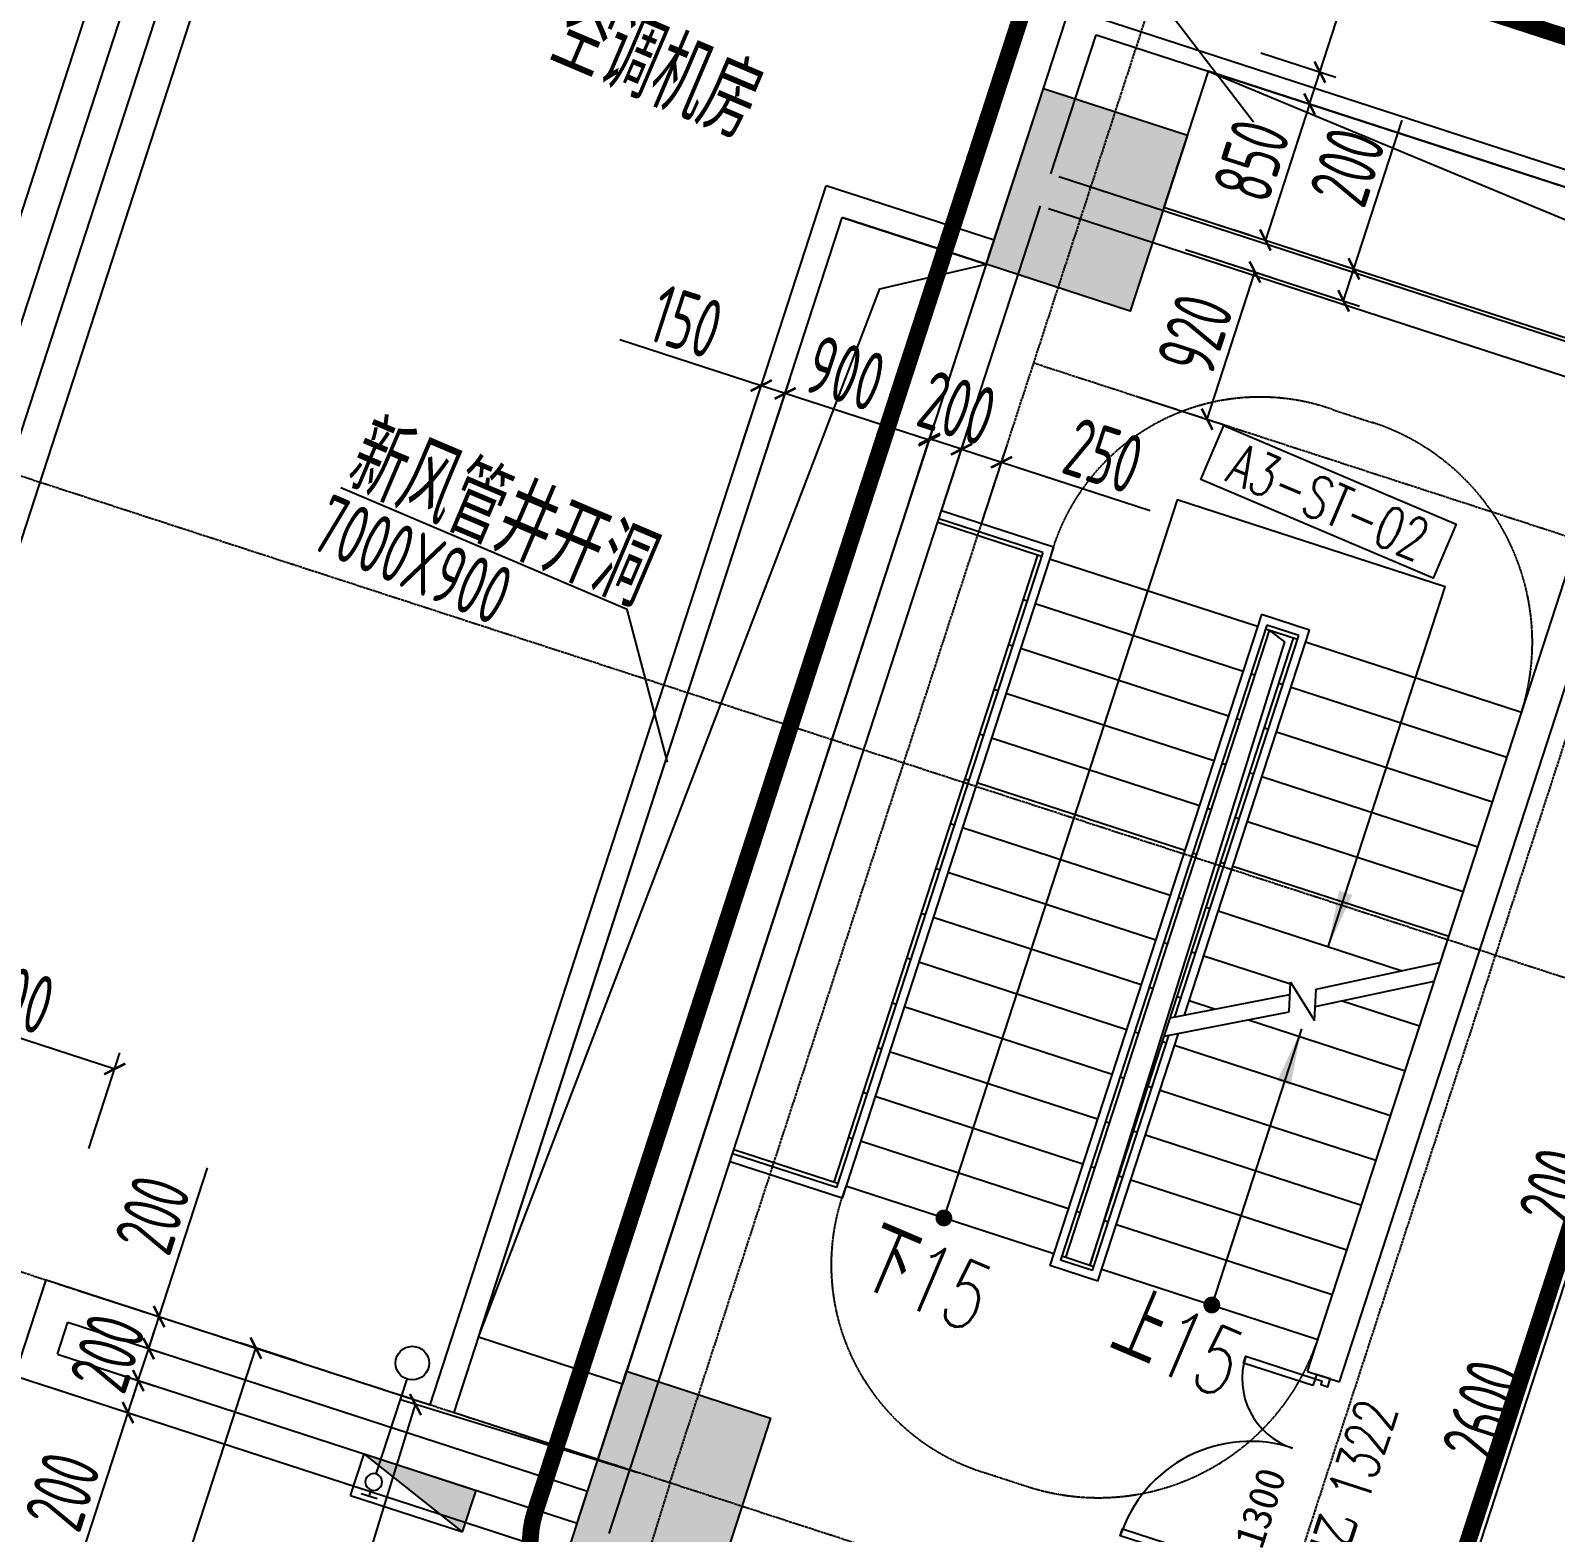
# Model space of a CAD drawing. Extents: x -3523 to 12007717, y -6694179 to 21431.
# Drawn here: x 11934658 to 11943725, y -6397123 to -6388192 of the extents above; entities that cross this region are included whole.
import ezdxf
from ezdxf.enums import TextEntityAlignment as Align
from ezdxf.xclip import XClip

# ---------------------------------------------------------------- set-up
doc = ezdxf.new("R2010")
doc.units = 0
doc.header["$LTSCALE"] = 10
doc.header["$MEASUREMENT"] = 0
doc.header["$XCLIPFRAME"] = 0
for name, pattern in [('A3-RG-axis-100$0$CENTER', [2, 1.25, -0.25, 0.25, -0.25]), ('A3-RV-4F$0$DASH', [0.35, 0.25, -0.1]), ('DASHED2', [0.375, 0.25, -0.125])]:
    doc.linetypes.add(name, pattern=pattern)
for name, color, linetype in [('A-CLOD', 200, 'Continuous'), ('A3-RB-4F-100$0$A-DIMS-100', 1, 'Continuous'), ('A3-RG-axis-100$0$A-DIMS-100', 1, 'Continuous'), ('A3-RG-axis-100$0$A-GRID', 1, 'A3-RG-axis-100$0$CENTER'), ('A3-RI-4F$0$A-DOOR', 32, 'Continuous'), ('A3-RI-4F$0$A-WALL', 7, 'Continuous'), ('A3-RM-4F$0$$AUDIT_BAD_LAYER1', 7, 'Continuous'), ('A3-RM-4F$0$0P-FE-FH-P', 41, 'A3-RM-4F$0$YJdef_FE-FH_LINE_F'), ('A3-RM-4F$0$0P-FE-FH-V', 141, 'Continuous'), ('A3-RM-4F$0$0P-FE-HY', 141, 'Continuous'), ('A3-RM-4F$0$A-EQPM', 55, 'Continuous'), ('A3-RS-1F$0$A-HATH-GRAY', 8, 'Continuous'), ('A3-RS-1F$0$A-WALL', 7, 'Continuous'), ('A3-RV-4F$0$A-STRS', 50, 'Continuous'), ('A3-RV-4F$0$A-STRS-HRAL', 80, 'Continuous'), ('A3-RV-4F$0$A-SYMB-STRS', 1, 'Continuous'), ('A3-SYMB-4F-100$0$A-SYMB', 4, 'Continuous'), ('A3-SYMB-4F-100$0$A-SYMB-AREA', 4, 'Continuous'), ('A3-SYMB-4F-100$0$A-SYMB-DOOR', 3, 'Continuous'), ('A3-SYMB-4F-100$0$A-SYMB-DOOR1', 3, 'Continuous'), ('A3-SYMB-4F-100$0$A-SYMB-DOOR2', 3, 'Continuous'), ('A3-SYMB-4F-100$0$A-SYMB-DOOR3', 3, 'Continuous'), ('A3-SYMB-4F-100$0$A-SYMB-NAME', 4, 'Continuous'), ('A3-SYMB-4F-100$0$A-SYMB-NAME-E', 4, 'Continuous'), ('A3-SYMB-4F-100$0$A-SYMB-NUMB-T', 4, 'Continuous'), ('A3-SYMB-4F-100$0$A-SYMB-STRS', 1, 'Continuous')]:
    doc.layers.add(name, color=color, linetype=linetype)
doc.styles.add('A3-RB-4F-100$0$XD2008', font='xd-hzs.shx', dxfattribs={"width": 0.7, "bigfont": 'xd-hztxt.shx'})
doc.styles.add('A3-RG-axis-100$0$XD2008', font='xd-hzs.shx', dxfattribs={"width": 0.7, "bigfont": 'xd-hztxt.shx'})
doc.styles.add('A3-RI-4F$0$Standard', font='')
doc.styles.add('A3-RM-4F$0$hz1', font='hzs.shx', dxfattribs={"width": 0.75, "bigfont": 'hztxt.shx'})
doc.styles.add('A3-SYMB-4F-100$0$ECADI', font='hzs.shx', dxfattribs={"width": 0.7, "bigfont": 'hztxt.shx'})
doc.styles.add('A3-SYMB-4F-100$0$ECADI-TXT', font='simplex.shx', dxfattribs={"bigfont": 'hztxt.shx'})
doc.styles.get('A3-RI-4F$0$Standard').set_extended_font_data('SimSun')
doc.linetypes.add('A3-RM-4F$0$YJdef_FE-FH_LINE_F', pattern='A,4,-0.2,["F",A3-RM-4F$0$hz1,S=0.2,R=0,X=-0.1,Y=-0.1],-0.1', length=4.3)
doc.dimstyles.new('A3-RB-4F-100$0$XD100$0', dxfattribs={"dimscale": 100, "dimtxt": 3.5, "dimasz": 1, "dimexe": 1, "dimexo": 2, "dimgap": 0.5, "dimtad": 1, "dimdec": 0, "dimdsep": 46, "dimtxsty": 'A3-RB-4F-100$0$XD2008', "dimblk1": 'A3-RB-4F-100$0$_ARCHTICK', "dimblk2": 'A3-RB-4F-100$0$_ARCHTICK', "dimsah": 1, "dimcen": 2.5, "dimclrt": 4, "dimaunit": 1, "dimadec": 0, "dimazin": 0, "dimtfac": 1, "dimtdec": 0, "dimtix": 1, "dimtmove": 0, "dimatfit": 3, "dimfxl": 0, "dimtolj": 1, "dimtzin": 0, "dimarcsym": 0})
doc.dimstyles.new('A3-RG-axis-100$0$XD100$0', dxfattribs={"dimscale": 100, "dimtxt": 3.5, "dimasz": 1, "dimexe": 1, "dimexo": 2, "dimgap": 0.5, "dimtad": 1, "dimdec": 0, "dimdsep": 46, "dimtxsty": 'A3-RG-axis-100$0$XD2008', "dimblk1": 'A3-RG-axis-100$0$_ARCHTICK', "dimblk2": 'A3-RG-axis-100$0$_ARCHTICK', "dimsah": 1, "dimcen": 2.5, "dimclrt": 4, "dimaunit": 1, "dimadec": 0, "dimazin": 0, "dimtfac": 1, "dimtdec": 0, "dimtix": 1, "dimtmove": 0, "dimatfit": 3, "dimfxl": 0, "dimtolj": 1, "dimtzin": 0, "dimarcsym": 0})

# ---------------------------------------------------------------- blocks, each defined once
blk = doc.blocks.new('A3-RI-4F$0$J-子母门-1300')
for points in [[(-72.9, 86.7), (-72.9, 899.2), (-29.6, 899.2), (-29.6, 86.7)], [(1129.6, 86.7), (1129.6, 520), (1172.9, 520), (1172.9, 86.7)], [(-100, 86.7), (-72.9, 86.7), (-72.9, 43.3), (-51.2, 43.3), (-51.2, 0), (-100, 0)], [(1200, 86.7), (1172.9, 86.7), (1172.9, 43.3), (1151.2, 43.3), (1151.2, 0), (1200, 0)]]:
    blk.add_lwpolyline(points, close=True)
for centre, radius, start, end in [((-72.9, 86.7), 812.5, 0, 90), ((1172.9, 86.7), 433.3, 90, 180)]:
    blk.add_arc(centre, radius, start, end)
at = {"layer": 'Defpoints', "style": 'A3-RI-4F$0$Standard'}
blk.add_text('1300', height=175, rotation=360, dxfattribs=at).set_placement((104.6, 72))
blk = doc.blocks.new('A3-RI-4F')
at = {"layer": 'A3-RI-4F$0$A-WALL'}
for p, q in [((11932629.9, -6395352.5), (11937342.4, -6380848.9)), ((11932820.1, -6395414.3), (11937532.7, -6380910.7)), ((11933010.4, -6395476.1), (11937722.9, -6380972.5)), ((11933138.8, -6395728.1), (11937913.1, -6381034.3)), ((11938031.9, -6396687.1), (11942620.8, -6382563.9)), ((11941024.9, -6388122.8), (11944876.7, -6389374.3)), ((11940725.1, -6389045.3), (11940994, -6388217.9)), ((11940994, -6388217.9), (11944845.8, -6389469.4)), ((11940772.7, -6389060.8), (11944576.9, -6390296.9)), ((11937033.3, -6396362.6), (11939388, -6389115.5)), ((11940386.7, -6389440), (11939388, -6389115.5)), ((11938098.5, -6397129.3), (11940663.3, -6389235.5)), ((11937175.9, -6396409), (11939484.3, -6389304.5)), ((11940340.3, -6389582.7), (11939484.3, -6389304.5)), ((11940710.9, -6389251), (11944134.7, -6390363.5)), ((11942249.7, -6396164.9), (11944134.7, -6390363.5)), ((11942439.9, -6396226.7), (11944324.9, -6390425.3)), ((11934565.3, -6396191.6), (11934750.8, -6395621)), ((11934750.8, -6395621), (11937033.3, -6396362.6)), ((11934817.4, -6396063.2), (11934879.2, -6395873)), ((11934879.2, -6395873), (11937970.1, -6396877.3)), ((11934817.4, -6396063.2), (11937908.3, -6397067.5)), ((11934565.3, -6396191.6), (11942364, -6398725.6)), ((11942249.7, -6396164.9), (11942439.9, -6396226.7)), ((11937175.9, -6396409), (11938031.9, -6396687.1)), ((11937908.3, -6397067.5), (11937970.1, -6396877.3))]:
    blk.add_line(p, q, dxfattribs=at)
at = {"layer": 'A3-RI-4F$0$A-DOOR', "rotation": 71.99999999805794}
blk.add_blockref('A3-RI-4F$0$J-子母门-1300', (11942015.2, -6397350.5), dxfattribs=at)
blk.add_blockref('A3-RI-4F$0$J-子母门-1300', (11942015.2, -6397350.5), dxfattribs=at)
blk = doc.blocks.new('A3-RG-axis-100$0$_ARCHTICK')
at = {"color": 0, "linetype": 'ByBlock', "const_width": 0.15}
blk.add_lwpolyline([(-0.5, -0.5), (0.5, 0.5)], dxfattribs=at)
blk = doc.blocks.new('*D270')
at = {"layer": 'A3-RG-axis-100$0$A-DIMS-100', "color": 0, "lineweight": -2}
for p, q in [((11935480.1, -6401142.8), (11936946.6, -6396361.9)), ((11938268.6, -6396767.4), (11936851, -6396332.6)), ((11936802, -6401548.3), (11935384.5, -6401113.4))]:
    blk.add_line(p, q, dxfattribs=at)
at = {"layer": 'Defpoints', "color": 0}
for p in [(11936946.6, -6396361.9), (11938459.8, -6396826.1), (11936993.2, -6401606.9)]:
    blk.add_point(p, dxfattribs=at)
at = {"layer": 'A3-RG-axis-100$0$A-DIMS-100', "color": 0, "lineweight": -2, "xscale": 100, "yscale": 100, "zscale": 100}
for p, rotation in [((11936946.6, -6396361.9), 72.94645626422133), ((11935480.1, -6401142.8), 252.9464562642213)]:
    blk.add_blockref('A3-RG-axis-100$0$_ARCHTICK', p, dxfattribs=dict(at, rotation=rotation))
at = {"layer": 'A3-RG-axis-100$0$A-DIMS-100', "color": 4, "insert": (11935998.2, -6398686.4), "char_height": 350, "attachment_point": 5, "rotation": 72.94646, "style": 'A3-RG-axis-100$0$XD2008'}
blk.add_mtext('\\A1;5000', dxfattribs=at)
blk = doc.blocks.new('A3-SYMB-4F-100$0$ECADI-TAG-NAME')
at = {"layer": 'A3-SYMB-4F-100$0$A-SYMB-NAME', "style": 'A3-SYMB-4F-100$0$ECADI-TXT', "width": 0.7}
blk.add_attdef('CHINESENAME', (1.855, 1.528), '', height=4, dxfattribs=at)
at = {"layer": 'A3-SYMB-4F-100$0$A-SYMB-NAME-E', "style": 'A3-SYMB-4F-100$0$ECADI-TXT', "width": 0.7}
blk.add_attdef('ENGLISHLOW', (2.183, 6.956), '', height=2.5, dxfattribs=at)
blk = doc.blocks.new('A3-SYMB-4F-100$0$ECADI-TAG-ROOM')
at = {"layer": 'A3-SYMB-4F-100$0$A-SYMB-AREA', "style": 'A3-SYMB-4F-100$0$ECADI', "width": 0.7}
blk.add_attdef('340M2', text='', height=2.5, dxfattribs=at).set_placement((7.167, -1.75), align=Align.MIDDLE_LEFT)
at = {"layer": 'A3-SYMB-4F-100$0$A-SYMB-NAME', "style": 'A3-SYMB-4F-100$0$ECADI', "width": 0.7}
blk.add_attdef('CHINESENAME', (-5.125, 0.088), '', height=4.5, dxfattribs=at)
at = {"layer": 'A3-SYMB-4F-100$0$A-SYMB-NAME-E', "style": 'A3-SYMB-4F-100$0$ECADI', "width": 0.7}
for tag, p in [('ENGLISHHIGH', (-5.125, 8.04)), ('ENGLISHLOW', (-5.125, 4.84))]:
    blk.add_attdef(tag, p, '', height=2.5, dxfattribs=at)
blk = doc.blocks.new('A3-SYMB-4F-100$0$ECADI-TAG-DOOR')
at = {"layer": 'A3-SYMB-4F-100$0$A-SYMB-DOOR', "style": 'A3-SYMB-4F-100$0$ECADI-TXT', "width": 0.7}
for tag, p in [('门窗主编号1', (-6.414, 7.257)), ('门窗主编号2', (2.085, 7.257))]:
    blk.add_attdef(tag, p, '', height=2.5, dxfattribs=at)
at = {"layer": 'A3-SYMB-4F-100$0$A-SYMB-DOOR', "style": 'A3-SYMB-4F-100$0$ECADI-TXT', "width": 0.7, "flags": 1}
for tag, p in [('洞口尺寸(宽X高)', (-6.416, 1.62)), ('备注', (-6.394, -1.213))]:
    blk.add_attdef(tag, p, '', height=2.5, dxfattribs=at)
at = {"layer": 'A3-SYMB-4F-100$0$A-SYMB-DOOR1', "style": 'A3-SYMB-4F-100$0$ECADI-TXT', "width": 0.7}
blk.add_attdef('门窗辅编号1', (-6.414, 4.413), '', height=2.5, dxfattribs=at)
at = {"layer": 'A3-SYMB-4F-100$0$A-SYMB-DOOR2', "style": 'A3-SYMB-4F-100$0$ECADI-TXT', "width": 0.7}
blk.add_attdef('门窗辅编号2', (-2.861, 4.413), '', height=2.5, dxfattribs=at)
at = {"layer": 'A3-SYMB-4F-100$0$A-SYMB-DOOR3', "style": 'A3-SYMB-4F-100$0$ECADI-TXT', "width": 0.7}
blk.add_attdef('门窗辅编号3', (2.323, 4.413), '', height=2.5, dxfattribs=at)
blk = doc.blocks.new('A3-SYMB-4F-100$0$ECADI-TAG-CODE')
at = {"layer": 'A3-SYMB-4F-100$0$A-SYMB-NUMB-T', "color": 1}
blk.add_lwpolyline([(0, 3.5), (15, 3.5), (15, 0), (0, 0)], close=True, dxfattribs=at)
at = {"layer": 'A3-SYMB-4F-100$0$A-SYMB-NUMB-T', "style": 'A3-SYMB-4F-100$0$ECADI-TXT', "width": 0.7}
blk.add_attdef('CODE', text='', height=2.5, dxfattribs=at).set_placement((7.5, 1.75), align=Align.MIDDLE_CENTER)
blk = doc.blocks.new('A3-SYMB-4F-100')
at = {"layer": 'A3-SYMB-4F-100$0$A-SYMB'}
for points in [[(11941929.3, -6388737.4), (11939973, -6386184.6), (11938127, -6385401)], [(11938445.5, -6392542.8), (11938204.9, -6391634), (11936502.6, -6390911.4)]]:
    blk.add_lwpolyline(points, dxfattribs=at)
ref = blk.add_blockref('A3-SYMB-4F-100$0$ECADI-TAG-ROOM', (11938186.1, -6388579.5), dxfattribs=dict(at, xscale=99.99999999989046, yscale=100.0000000001164, rotation=337))
ref.add_attrib('CHINESENAME', '空调机房', (11937717.8, -6388371.1), dxfattribs={"height": 450, "rotation": 337, "style": 'A3-SYMB-4F-100$0$ECADI', "width": 0.7})
ref = blk.add_blockref('A3-SYMB-4F-100$0$ECADI-TAG-ROOM', (11936606.1, -6390950), dxfattribs=dict(at, xscale=-99.99999999989049, yscale=100.0000000001164, rotation=337.0000000008721))
ref.add_attrib('CHINESENAME', '新风管井开洞', (11936510.5, -6390899.9), dxfattribs={"height": 450, "rotation": 337, "style": 'A3-SYMB-4F-100$0$ECADI', "width": 0.7})
at = {"layer": 'A3-SYMB-4F-100$0$A-SYMB', "xscale": 100.0000000100172, "yscale": 100.0000000002328, "zscale": 100, "rotation": 337}
blk.add_blockref('A3-SYMB-4F-100$0$ECADI-TAG-CODE', (11941616.6, -6390862.9), dxfattribs=at).add_auto_attribs({'CODE': 'A3-ST-02'})
at = {"layer": 'A3-SYMB-4F-100$0$A-SYMB'}
ref = blk.add_blockref('A3-SYMB-4F-100$0$ECADI-TAG-ROOM', (11936402.9, -6391314.3), dxfattribs=dict(at, xscale=-99.99999999989049, yscale=100.0000000001164, rotation=337.0000000008721))
ref.add_attrib('CHINESENAME', '7000X900', (11936307.3, -6391264.2), dxfattribs={"height": 350, "rotation": 337, "style": 'A3-SYMB-4F-100$0$ECADI', "width": 0.7})
at = {"layer": 'A3-SYMB-4F-100$0$A-SYMB-DOOR'}
ref = blk.add_blockref('A3-SYMB-4F-100$0$ECADI-TAG-DOOR', (11943334.5, -6397058.8, -333.3), dxfattribs=dict(at, xscale=99.99999999997296, yscale=100, zscale=100, rotation=71.99999999999999))
ref.add_attrib('门窗主编号1', 'FM乙', dxfattribs={"height": 250, "rotation": 72, "style": 'A3-SYMB-4F-100$0$ECADI-TXT', "width": 0.7}).set_placement((11942570.7, -6397052.4, -333.3), align=Align.RIGHT)
ref.add_attrib('门窗主编号2', '1322', (11942605.3, -6396959.6), dxfattribs={"height": 250, "rotation": 72, "style": 'A3-SYMB-4F-100$0$ECADI-TXT', "width": 0.7})
at = {"layer": 'A3-SYMB-4F-100$0$A-SYMB-STRS'}
ref = blk.add_blockref('A3-SYMB-4F-100$0$ECADI-TAG-NAME', (11939328.4, -6395712.9, 0), dxfattribs=dict(at, xscale=100, yscale=100, rotation=337))
ref.add_attrib('CHINESENAME', '下15', (11939558.9, -6395644.8, 0), dxfattribs={"height": 400, "rotation": 337, "style": 'A3-SYMB-4F-100$0$ECADI-TXT', "width": 0.7})
ref = blk.add_blockref('A3-SYMB-4F-100$0$ECADI-TAG-NAME', (11940824.6, -6396103.7, 0), dxfattribs=dict(at, xscale=100, yscale=100, rotation=337))
ref.add_attrib('CHINESENAME', '上15', (11941055.1, -6396035.6, 0), dxfattribs={"height": 400, "rotation": 337, "style": 'A3-SYMB-4F-100$0$ECADI-TXT', "width": 0.7})
blk = doc.blocks.new('*U3226')
at = {"layer": 'A3-RM-4F$0$$AUDIT_BAD_LAYER1', "extrusion": (0, 0, -1)}
blk.add_hatch(color=256, dxfattribs=at).paths.add_polyline_path([(-260, 700), (0, 0), (0, 700)])
for p, q in [((260, 700), (0, 700)), ((0, 0), (0, 700)), ((260, 700), (0, 0)), ((260, 0), (260, 700)), ((230.7, 105.9, 0), (190.7, 105.9, 0)), ((230.7, 155.9, 0), (230.7, 55.9, 0)), ((260, 0), (0, 0))]:
    blk.add_line(p, q, dxfattribs=at)
blk.add_circle((-140.7, 105.9, 0), 50, dxfattribs=at)
blk = doc.blocks.new('A3-RM-4F')
at = {"layer": 'A3-RM-4F$0$0P-FE-FH-P'}
blk.add_line((11936713.7, -6396774.7, 0), (11936896.9, -6396210.8, 0), dxfattribs=at)
at = {"layer": 'A3-RM-4F$0$0P-FE-FH-V'}
blk.add_circle((11936927.8, -6396115.7, 0), 100, dxfattribs=at)
at = {"layer": 'A3-RM-4F$0$A-EQPM'}
for points in [[(11944465.4, -6389345.8), (11941659.7, -6388434.2), (11941397.1, -6389242.6), (11944202.7, -6390154.2)], [(11939484.3, -6389304.5), (11940340.3, -6389582.7), (11938177.1, -6396240.1), (11937321.2, -6395961.9)]]:
    blk.add_lwpolyline(points, close=True, dxfattribs=at)
for points in [[(11941659.7, -6388434.2), (11944221.3, -6389498.2), (11944202.7, -6390154.2)], [(11937321.2, -6395961.9), (11939707.7, -6389728.7), (11940340.3, -6389582.7)]]:
    blk.add_lwpolyline(points, dxfattribs=at)
at = {"layer": 'A3-RM-4F$0$0P-FE-HY', "rotation": 251.9999999998573}
blk.add_blockref('*U3226', (11936641, -6396655.7, 0), dxfattribs=at)
blk = doc.blocks.new('A3-RB-4F-100$0$_ARCHTICK')
at = {"color": 0, "linetype": 'ByBlock', "const_width": 0.15}
blk.add_lwpolyline([(-0.5, -0.5), (0.5, 0.5)], dxfattribs=at)
blk = doc.blocks.new('*D2710')
at = {"layer": 'A3-RB-4F-100$0$A-DIMS-100', "color": 0, "lineweight": -2}
for p, q in [((11933577.9, -6394376.6), (11933762.7, -6393807.7)), ((11933731.8, -6393902.8), (11935158.4, -6394366.3)), ((11935004.5, -6394840.1), (11935189.3, -6394271.2))]:
    blk.add_line(p, q, dxfattribs=at)
at = {"layer": 'Defpoints', "color": 0}
for p in [(11935158.4, -6394366.3), (11933516.1, -6394566.8), (11934942.7, -6395030.3)]:
    blk.add_point(p, dxfattribs=at)
at = {"layer": 'A3-RB-4F-100$0$A-DIMS-100', "color": 0, "lineweight": -2, "xscale": 100, "yscale": 100, "zscale": 100}
for p, rotation in [((11933731.8, -6393902.8), 162.0000000007961), ((11935158.4, -6394366.3), 342.0000000007961)]:
    blk.add_blockref('A3-RB-4F-100$0$_ARCHTICK', p, dxfattribs=dict(at, rotation=rotation))
at = {"layer": 'A3-RB-4F-100$0$A-DIMS-100', "color": 4, "insert": (11934514.7, -6393920.6), "char_height": 350, "attachment_point": 5, "rotation": 342, "style": 'A3-RB-4F-100$0$XD2008'}
blk.add_mtext('\\A1;1500', dxfattribs=at)
blk = doc.blocks.new('*D2711')
at = {"layer": 'A3-RB-4F-100$0$A-DIMS-100', "color": 0, "lineweight": -2}
for p, q in [((11934817.4, -6396063.2), (11935393.7, -6396250.5)), ((11935298.6, -6396219.6), (11935236.8, -6396409.8)), ((11934755.6, -6396253.4), (11935331.9, -6396440.7)), ((11935236.8, -6396409.8), (11934949.4, -6397294.3))]:
    blk.add_line(p, q, dxfattribs=at)
at = {"layer": 'Defpoints', "color": 0}
for p in [(11934627.1, -6396001.4), (11934565.3, -6396191.6), (11935298.6, -6396219.6)]:
    blk.add_point(p, dxfattribs=at)
at = {"layer": 'A3-RB-4F-100$0$A-DIMS-100', "color": 0, "lineweight": -2, "xscale": 100, "yscale": 100, "zscale": 100}
for p, rotation in [((11935298.6, -6396219.6), 71.99999999979217), ((11935236.8, -6396409.8), 251.9999999997922)]:
    blk.add_blockref('A3-RB-4F-100$0$_ARCHTICK', p, dxfattribs=dict(at, rotation=rotation))
at = {"layer": 'A3-RB-4F-100$0$A-DIMS-100', "color": 4, "insert": (11934848.2, -6396877.6), "char_height": 350, "attachment_point": 5, "rotation": 72, "style": 'A3-RB-4F-100$0$XD2008'}
blk.add_mtext('\\A1;200', dxfattribs=at)
blk = doc.blocks.new('*D2712')
at = {"layer": 'A3-RB-4F-100$0$A-DIMS-100', "color": 0, "lineweight": -2}
for p, q in [((11934879.2, -6395873), (11935455.5, -6396060.3)), ((11935360.4, -6396029.4), (11935391.3, -6395934.3)), ((11935298.6, -6396219.6), (11935360.4, -6396029.4)), ((11934817.4, -6396063.2), (11935393.7, -6396250.5)), ((11935298.6, -6396219.6), (11935267.7, -6396314.7))]:
    blk.add_line(p, q, dxfattribs=at)
at = {"layer": 'Defpoints', "color": 0}
for p in [(11934689, -6395811.2), (11934627.1, -6396001.4), (11935360.4, -6396029.4)]:
    blk.add_point(p, dxfattribs=at)
at = {"layer": 'A3-RB-4F-100$0$A-DIMS-100', "color": 0, "lineweight": -2, "xscale": 100, "yscale": 100, "zscale": 100}
for p, rotation in [((11935360.4, -6396029.4), 251.9999999998746), ((11935298.6, -6396219.6), 71.99999999987465)]:
    blk.add_blockref('A3-RB-4F-100$0$_ARCHTICK', p, dxfattribs=dict(at, rotation=rotation))
at = {"layer": 'A3-RB-4F-100$0$A-DIMS-100', "color": 4, "insert": (11935115.5, -6396054.9), "char_height": 350, "attachment_point": 5, "rotation": 72, "style": 'A3-RB-4F-100$0$XD2008'}
blk.add_mtext('\\A1;200', dxfattribs=at)
blk = doc.blocks.new('*D2713')
at = {"layer": 'A3-RB-4F-100$0$A-DIMS-100', "color": 0, "lineweight": -2}
for p, q in [((11935422.2, -6395839.2), (11935709.6, -6394954.7)), ((11934941, -6395682.8), (11935517.3, -6395870.1)), ((11935360.4, -6396029.4), (11935422.2, -6395839.2)), ((11934879.2, -6395873), (11935455.5, -6396060.3))]:
    blk.add_line(p, q, dxfattribs=at)
at = {"layer": 'Defpoints', "color": 0}
for p in [(11934750.8, -6395621), (11934689, -6395811.2), (11935422.2, -6395839.2)]:
    blk.add_point(p, dxfattribs=at)
at = {"layer": 'A3-RB-4F-100$0$A-DIMS-100', "color": 0, "lineweight": -2, "xscale": 100, "yscale": 100, "zscale": 100}
for p, rotation in [((11935422.2, -6395839.2), 71.99999999970973), ((11935360.4, -6396029.4), 251.9999999997097)]:
    blk.add_blockref('A3-RB-4F-100$0$_ARCHTICK', p, dxfattribs=dict(at, rotation=rotation))
at = {"layer": 'A3-RB-4F-100$0$A-DIMS-100', "color": 4, "insert": (11935382.8, -6395232.3), "char_height": 350, "attachment_point": 5, "rotation": 72, "style": 'A3-RB-4F-100$0$XD2008'}
blk.add_mtext('\\A1;200', dxfattribs=at)
blk = doc.blocks.new('*D2578')
at = {"layer": 'A3-RB-4F-100$0$A-DIMS-100', "color": 0, "lineweight": -2}
for p, q in [((11940073.9, -6391048.4), (11940223.9, -6390586.8)), ((11940193, -6390681.9), (11940430.9, -6390759.3)), ((11940311.8, -6391125.7), (11940461.8, -6390664.1)), ((11940430.9, -6390759.3), (11941315.4, -6391046.6))]:
    blk.add_line(p, q, dxfattribs=at)
at = {"layer": 'Defpoints', "color": 0}
for p in [(11940430.9, -6390759.3), (11940012.1, -6391238.6), (11940250, -6391316)]:
    blk.add_point(p, dxfattribs=at)
at = {"layer": 'A3-RB-4F-100$0$A-DIMS-100', "color": 0, "lineweight": -2, "xscale": 100, "yscale": 100, "zscale": 100}
for p, rotation in [((11940193, -6390681.9), 161.9999999993713), ((11940430.9, -6390759.3), 341.9999999993714)]:
    blk.add_blockref('A3-RB-4F-100$0$_ARCHTICK', p, dxfattribs=dict(at, rotation=rotation))
at = {"layer": 'A3-RB-4F-100$0$A-DIMS-100', "color": 4, "insert": (11941037.8, -6390719.9), "char_height": 350, "attachment_point": 5, "rotation": 342, "style": 'A3-RB-4F-100$0$XD2008'}
blk.add_mtext('\\A1;250', dxfattribs=at)
blk = doc.blocks.new('*D2581')
at = {"layer": 'A3-RB-4F-100$0$A-DIMS-100', "color": 0, "lineweight": -2}
for p, q in [((11939884, -6390986.7), (11940034, -6390525.1)), ((11940074.3, -6391048.5), (11940224.2, -6390587)), ((11940193.3, -6390682.1), (11940003.1, -6390620.3))]:
    blk.add_line(p, q, dxfattribs=at)
at = {"layer": 'Defpoints', "color": 0}
for p in [(11940003.1, -6390620.3), (11939822.2, -6391177), (11940012.4, -6391238.8)]:
    blk.add_point(p, dxfattribs=at)
at = {"layer": 'A3-RB-4F-100$0$A-DIMS-100', "color": 0, "lineweight": -2, "xscale": 100, "yscale": 100, "zscale": 100}
for p, rotation in [((11940003.1, -6390620.3), 162.0000000002231), ((11940193.3, -6390682.1), 342.0000000002231)]:
    blk.add_blockref('A3-RB-4F-100$0$_ARCHTICK', p, dxfattribs=dict(at, rotation=rotation))
at = {"layer": 'A3-RB-4F-100$0$A-DIMS-100', "color": 4, "insert": (11940167.8, -6390437.2), "char_height": 350, "attachment_point": 5, "rotation": 342, "style": 'A3-RB-4F-100$0$XD2008'}
blk.add_mtext('\\A1;200', dxfattribs=at)
blk = doc.blocks.new('*D2582')
at = {"layer": 'A3-RB-4F-100$0$A-DIMS-100', "color": 0, "lineweight": -2}
for p, q in [((11939028.1, -6390708.6), (11939175.4, -6390255.3)), ((11940000.4, -6390628.5), (11939144.5, -6390350.4)), ((11939884.1, -6390986.8), (11940031.3, -6390533.4))]:
    blk.add_line(p, q, dxfattribs=at)
at = {"layer": 'Defpoints', "color": 0}
for p in [(11939144.5, -6390350.4), (11938966.3, -6390898.8), (11939822.2, -6391177)]:
    blk.add_point(p, dxfattribs=at)
at = {"layer": 'A3-RB-4F-100$0$A-DIMS-100', "color": 0, "lineweight": -2, "xscale": 100, "yscale": 100, "zscale": 100}
for p, rotation in [((11939144.5, -6390350.4), 162.000000000172), ((11940000.4, -6390628.5), 342.000000000172)]:
    blk.add_blockref('A3-RB-4F-100$0$_ARCHTICK', p, dxfattribs=dict(at, rotation=rotation))
at = {"layer": 'A3-RB-4F-100$0$A-DIMS-100', "color": 4, "insert": (11939503.2, -6390230.4), "char_height": 350, "attachment_point": 5, "rotation": 342, "style": 'A3-RB-4F-100$0$XD2008'}
blk.add_mtext('\\A1;900', dxfattribs=at)
blk = doc.blocks.new('*D2583')
at = {"layer": 'A3-RB-4F-100$0$A-DIMS-100', "color": 0, "lineweight": -2}
for p, q in [((11939001.8, -6390304.1), (11938161.7, -6390031.1)), ((11938885.4, -6390662.3), (11939032.7, -6390209)), ((11939144.5, -6390350.4), (11939001.8, -6390304.1)), ((11939028.1, -6390708.6), (11939175.4, -6390255.3))]:
    blk.add_line(p, q, dxfattribs=at)
at = {"layer": 'Defpoints', "color": 0}
for p in [(11939001.8, -6390304.1), (11938823.6, -6390852.5), (11938966.3, -6390898.8)]:
    blk.add_point(p, dxfattribs=at)
at = {"layer": 'A3-RB-4F-100$0$A-DIMS-100', "color": 0, "lineweight": -2, "xscale": 100, "yscale": 100, "zscale": 100}
for p, rotation in [((11939001.8, -6390304.1), 162.0000000005745), ((11939144.5, -6390350.4), 342.0000000005745)]:
    blk.add_blockref('A3-RB-4F-100$0$_ARCHTICK', p, dxfattribs=dict(at, rotation=rotation))
at = {"layer": 'A3-RB-4F-100$0$A-DIMS-100', "color": 4, "insert": (11938556.2, -6389922.7), "char_height": 350, "attachment_point": 5, "rotation": 342, "style": 'A3-RB-4F-100$0$XD2008'}
blk.add_mtext('\\A1;150', dxfattribs=at)
blk = doc.blocks.new('*D2643')
at = {"layer": 'A3-RB-4F-100$0$A-DIMS-100', "color": 0, "lineweight": -2}
for p, q in [((11942324.2, -6388439.9), (11942635.3, -6387482.5)), ((11941973.6, -6388325.9), (11942419.3, -6388470.8)), ((11941911.8, -6388516.1), (11942357.5, -6388661)), ((11942262.4, -6388630.1), (11942324.2, -6388439.9))]:
    blk.add_line(p, q, dxfattribs=at)
at = {"layer": 'Defpoints', "color": 0}
for p in [(11941783.4, -6388264.1), (11941721.6, -6388454.3), (11942262.4, -6388630.1)]:
    blk.add_point(p, dxfattribs=at)
at = {"layer": 'A3-RB-4F-100$0$A-DIMS-100', "color": 0, "lineweight": -2, "xscale": 100, "yscale": 100, "zscale": 100}
for p, rotation in [((11942324.2, -6388439.9), 71.99810502977085), ((11942262.4, -6388630.1), 251.9981050297708)]:
    blk.add_blockref('A3-RB-4F-100$0$_ARCHTICK', p, dxfattribs=dict(at, rotation=rotation))
at = {"layer": 'A3-RB-4F-100$0$A-DIMS-100', "color": 4, "insert": (11942308.5, -6387760.1), "char_height": 350, "attachment_point": 5, "rotation": 71.99811, "style": 'A3-RB-4F-100$0$XD2008'}
blk.add_mtext('\\A1;200', dxfattribs=at)
blk = doc.blocks.new('*D2644')
at = {"layer": 'A3-RB-4F-100$0$A-DIMS-100', "color": 0, "lineweight": -2}
for p, q in [((11941911.8, -6388516.1), (11942357.5, -6388661)), ((11942262.4, -6388630.1), (11941999.7, -6389438.4)), ((11941809.6, -6389376.6), (11941904.6, -6389407.5))]:
    blk.add_line(p, q, dxfattribs=at)
at = {"layer": 'Defpoints', "color": 0}
for p in [(11941721.6, -6388454.3), (11941999.7, -6389438.4), (11941999.8, -6389438.5)]:
    blk.add_point(p, dxfattribs=at)
at = {"layer": 'A3-RB-4F-100$0$A-DIMS-100', "color": 0, "lineweight": -2, "xscale": 100, "yscale": 100, "zscale": 100}
for p, rotation in [((11942262.4, -6388630.1), 71.99810502977085), ((11941999.7, -6389438.4), 251.9981050297708)]:
    blk.add_blockref('A3-RB-4F-100$0$_ARCHTICK', p, dxfattribs=dict(at, rotation=rotation))
at = {"layer": 'A3-RB-4F-100$0$A-DIMS-100', "color": 4, "insert": (11941917.1, -6388964.7), "char_height": 350, "attachment_point": 5, "rotation": 71.99811, "style": 'A3-RB-4F-100$0$XD2008'}
blk.add_mtext('\\A1;850', dxfattribs=at)
blk = doc.blocks.new('*D2654')
at = {"layer": 'A3-RB-4F-100$0$A-DIMS-100', "color": 0, "lineweight": -2}
for p, q in [((11943109.2, -6397705.9), (11943912.7, -6395233.2)), ((11945202.6, -6395652.3), (11943817.6, -6395202.3)), ((11944399.2, -6398125.1), (11943014.1, -6397675))]:
    blk.add_line(p, q, dxfattribs=at)
at = {"layer": 'Defpoints', "color": 0}
for p in [(11943912.7, -6395233.2), (11945392.8, -6395714.1), (11944589.4, -6398186.9)]:
    blk.add_point(p, dxfattribs=at)
at = {"layer": 'A3-RB-4F-100$0$A-DIMS-100', "color": 0, "lineweight": -2, "xscale": 100, "yscale": 100, "zscale": 100}
for p, rotation in [((11943912.7, -6395233.2), 71.99810502977081), ((11943109.2, -6397705.9), 251.9981050297708)]:
    blk.add_blockref('A3-RB-4F-100$0$_ARCHTICK', p, dxfattribs=dict(at, rotation=rotation))
at = {"layer": 'A3-RB-4F-100$0$A-DIMS-100', "color": 4, "insert": (11943297, -6396400), "char_height": 350, "attachment_point": 5, "rotation": 71.99811, "style": 'A3-RB-4F-100$0$XD2008'}
blk.add_mtext('\\A1;2600', dxfattribs=at)
blk = doc.blocks.new('*D2655')
at = {"layer": 'A3-RB-4F-100$0$A-DIMS-100', "color": 0, "lineweight": -2}
for p, q in [((11943974.6, -6395042.9), (11944005.5, -6394947.8)), ((11945264.4, -6395462.1), (11943879.4, -6395012)), ((11943912.7, -6395233.2), (11943974.6, -6395042.9)), ((11945202.6, -6395652.3), (11943817.6, -6395202.3)), ((11943912.7, -6395233.2), (11943881.8, -6395328.3))]:
    blk.add_line(p, q, dxfattribs=at)
at = {"layer": 'Defpoints', "color": 0}
for p in [(11943974.6, -6395042.9), (11945454.6, -6395523.9), (11945392.8, -6395714.1)]:
    blk.add_point(p, dxfattribs=at)
at = {"layer": 'A3-RB-4F-100$0$A-DIMS-100', "color": 0, "lineweight": -2, "xscale": 100, "yscale": 100, "zscale": 100}
for p, rotation in [((11943974.6, -6395042.9), 251.9981050297708), ((11943912.7, -6395233.2), 71.99810502977085)]:
    blk.add_blockref('A3-RB-4F-100$0$_ARCHTICK', p, dxfattribs=dict(at, rotation=rotation))
at = {"layer": 'A3-RB-4F-100$0$A-DIMS-100', "color": 4, "insert": (11943729.7, -6395068.5), "char_height": 350, "attachment_point": 5, "rotation": 71.99811, "style": 'A3-RB-4F-100$0$XD2008'}
blk.add_mtext('\\A1;200', dxfattribs=at)
blk = doc.blocks.new('*D2718')
at = {"layer": 'A3-RB-4F-100$0$A-DIMS-100', "color": 0, "lineweight": -2}
for p, q in [((11942526.6, -6389609.6), (11942814, -6388725.2)), ((11941587.3, -6389304.4), (11942621.7, -6389640.5)), ((11941525.5, -6389494.6), (11942559.9, -6389830.7)), ((11942464.8, -6389799.8), (11942526.6, -6389609.6))]:
    blk.add_line(p, q, dxfattribs=at)
at = {"layer": 'Defpoints', "color": 0}
for p in [(11941397.1, -6389242.6), (11941335.3, -6389432.8), (11942526.6, -6389609.6)]:
    blk.add_point(p, dxfattribs=at)
at = {"layer": 'A3-RB-4F-100$0$A-DIMS-100', "color": 0, "lineweight": -2, "xscale": 100, "yscale": 100, "zscale": 100}
for p, rotation in [((11942526.6, -6389609.6), 71.99999999988023), ((11942464.8, -6389799.8), 251.9999999998802)]:
    blk.add_blockref('A3-RB-4F-100$0$_ARCHTICK', p, dxfattribs=dict(at, rotation=rotation))
at = {"layer": 'A3-RB-4F-100$0$A-DIMS-100', "color": 4, "insert": (11942487.2, -6389002.8), "char_height": 350, "attachment_point": 5, "rotation": 72, "style": 'A3-RB-4F-100$0$XD2008'}
blk.add_mtext('\\A1;200', dxfattribs=at)
blk = doc.blocks.new('*D2719')
at = {"layer": 'A3-RB-4F-100$0$A-DIMS-100', "color": 0, "lineweight": -2}
for p, q in [((11941525.5, -6389494.6), (11942033, -6389659.6)), ((11941653.6, -6390503.6), (11941937.9, -6389628.7)), ((11941241.2, -6390369.6), (11941748.7, -6390534.5))]:
    blk.add_line(p, q, dxfattribs=at)
at = {"layer": 'Defpoints', "color": 0}
for p in [(11941335.3, -6389432.8), (11941937.9, -6389628.7), (11941051, -6390307.8)]:
    blk.add_point(p, dxfattribs=at)
at = {"layer": 'A3-RB-4F-100$0$A-DIMS-100', "color": 0, "lineweight": -2, "xscale": 100, "yscale": 100, "zscale": 100}
for p, rotation in [((11941937.9, -6389628.7), 71.99999999991795), ((11941653.6, -6390503.6), 251.999999999918)]:
    blk.add_blockref('A3-RB-4F-100$0$_ARCHTICK', p, dxfattribs=dict(at, rotation=rotation))
at = {"layer": 'A3-RB-4F-100$0$A-DIMS-100', "color": 4, "insert": (11941581.8, -6389996.6), "char_height": 350, "attachment_point": 5, "rotation": 72, "style": 'A3-RB-4F-100$0$XD2008'}
blk.add_mtext('\\A1;920', dxfattribs=at)
blk = doc.blocks.new('*D3195')
at = {"layer": 'A3-RB-4F-100$0$A-DIMS-100', "color": 0, "lineweight": -2}
for p, q in [((11934978, -6399164.6), (11935997.7, -6396026.1)), ((11936238.8, -6396104.5), (11935902.6, -6395995.2)), ((11935219, -6399243), (11934882.9, -6399133.7))]:
    blk.add_line(p, q, dxfattribs=at)
at = {"layer": 'Defpoints', "color": 0}
for p in [(11935997.7, -6396026.1), (11936429, -6396166.3), (11935409.2, -6399304.8)]:
    blk.add_point(p, dxfattribs=at)
at = {"layer": 'A3-RB-4F-100$0$A-DIMS-100', "color": 0, "lineweight": -2, "xscale": 100, "yscale": 100, "zscale": 100}
for p, rotation in [((11935997.7, -6396026.1), 71.99999999955759), ((11934978, -6399164.6), 251.9999999995576)]:
    blk.add_blockref('A3-RB-4F-100$0$_ARCHTICK', p, dxfattribs=dict(at, rotation=rotation))
at = {"layer": 'A3-RB-4F-100$0$A-DIMS-100', "color": 4, "insert": (11935273.9, -6397525.9), "char_height": 350, "attachment_point": 5, "rotation": 72, "style": 'A3-RB-4F-100$0$XD2008'}
blk.add_mtext('\\A1;3300', dxfattribs=at)
blk = doc.blocks.new('A3-RV-4F')
at = {"layer": 'A3-RV-4F$0$A-STRS'}
for p, q in [((11940669.7, -6391319.5), (11940051.5, -6391118.6)), ((11940645.9, -6391311.8), (11939434.6, -6395039.9)), ((11941953.6, -6391736.7), (11940717.2, -6391334.9)), ((11940583.2, -6391585.8), (11940559.4, -6391578.1)), ((11941867.1, -6392003), (11940630.7, -6391601.2)), ((11940813.7, -6395488), (11942025.1, -6391759.9)), ((11942191.4, -6391813.9), (11942001.2, -6391752.1)), ((11940496.6, -6391852.1), (11940472.9, -6391844.4)), ((11941780.5, -6392269.3), (11940544.2, -6391867.5)), ((11940956.2, -6395534.3), (11942167.6, -6391806.2)), ((11943522.8, -6392246.5), (11942238.9, -6391829.4)), ((11941938.4, -6392026.1), (11941914.6, -6392018.4)), ((11940410.1, -6392118.4), (11940386.3, -6392110.7)), ((11941694, -6392535.6), (11940457.7, -6392133.8)), ((11942081.1, -6392072.5), (11942104.8, -6392080.2)), ((11942152.4, -6392095.7), (11943436.3, -6392512.8)), ((11941851.9, -6392292.4), (11941828.1, -6392284.7)), ((11940323.6, -6392384.7), (11940299.8, -6392377)), ((11941607.5, -6392801.9), (11940371.1, -6392400.1)), ((11941994.5, -6392338.8), (11942018.3, -6392346.5)), ((11942065.9, -6392362), (11943349.8, -6392779.1)), ((11941765.5, -6392558.8), (11941741.6, -6392551)), ((11940237.1, -6392651), (11940213.3, -6392643.3)), ((11941521, -6393068.1), (11940284.6, -6392666.4)), ((11941908, -6392605.1), (11941931.8, -6392612.8)), ((11941979.3, -6392628.3), (11943263.3, -6393045.4)), ((11941679, -6392825.1), (11941655.1, -6392817.3)), ((11941821.5, -6392871.4), (11941845.3, -6392879.1)), ((11940150.5, -6392917.3), (11940126.8, -6392909.5)), ((11941434.5, -6393334.4), (11940198.1, -6392932.7)), ((11941892.8, -6392894.6), (11943176.7, -6393311.7)), ((11941592.3, -6393091.3), (11941568.5, -6393083.6)), ((11941735, -6393137.7), (11941758.7, -6393145.4)), ((11940064, -6393183.6), (11940040.2, -6393175.8)), ((11941347.9, -6393600.7), (11940111.6, -6393199)), ((11941806.3, -6393160.9), (11943090.2, -6393578)), ((11941505.8, -6393357.6), (11941482, -6393349.9)), ((11941648.4, -6393404), (11941672.2, -6393411.7)), ((11939977.5, -6393449.9), (11939953.7, -6393442.1)), ((11941261.4, -6393867), (11940025, -6393465.3)), ((11941719.8, -6393427.1), (11942813.5, -6393782.5)), ((11941419.3, -6393623.9), (11941395.5, -6393616.2)), ((11941561.9, -6393670.3), (11941585.7, -6393678)), ((11939891, -6393716.2), (11939867.2, -6393708.4)), ((11941174.9, -6394133.3), (11939938.5, -6393731.6)), ((11941633.2, -6393693.4), (11942149.4, -6393861.1)), ((11942302.3, -6393891.2), (11943039.7, -6393734.4)), ((11942140.7, -6394027.8), (11942150, -6393849.6)), ((11942150, -6393849.6), (11942292.5, -6394077.7)), ((11942296.9, -6393994.6), (11943004, -6393844.3)), ((11941332.7, -6393890.2), (11941309, -6393882.5)), ((11941434.5, -6394062.8), (11942146.1, -6393924.4)), ((11941475.4, -6393936.6), (11941499.2, -6393944.3)), ((11941546.7, -6393959.7), (11941703.2, -6394010.6)), ((11942292.5, -6394077.7), (11942302.3, -6393891.2)), ((11942455.9, -6393960.8), (11942917.2, -6394110.6)), ((11939804.4, -6393982.5), (11939780.7, -6393974.7)), ((11941088.4, -6394399.6), (11939852, -6393997.9)), ((11941399, -6394172.6), (11942140.7, -6394027.8)), ((11941900.5, -6394074.7), (11942830.6, -6394376.9)), ((11941246.2, -6394156.5), (11941222.4, -6394148.8)), ((11941388.9, -6394202.9), (11941412.6, -6394210.6)), ((11941460.2, -6394226), (11942744.1, -6394643.2)), ((11939717.9, -6394248.8), (11939694.1, -6394241)), ((11941001.8, -6394665.9), (11939765.5, -6394264.2)), ((11941159.7, -6394422.8), (11941135.9, -6394415.1)), ((11939631.4, -6394515), (11939607.6, -6394507.3)), ((11941302.3, -6394469.2), (11941326.1, -6394476.9)), ((11941373.7, -6394492.3), (11942657.6, -6394909.5)), ((11940915.3, -6394932.2), (11939678.9, -6394530.5)), ((11941073.2, -6394689.1), (11941049.4, -6394681.4)), ((11939544.9, -6394781.3), (11939521.1, -6394773.6)), ((11941215.8, -6394735.5), (11941239.6, -6394743.2)), ((11941287.1, -6394758.6), (11942571.1, -6395175.8)), ((11939458.3, -6395047.6), (11938840.1, -6394846.8)), ((11940828.8, -6395198.5), (11939592.4, -6394796.8)), ((11940986.6, -6394955.4), (11940962.9, -6394947.7)), ((11941129.3, -6395001.7), (11941153.1, -6395009.5)), ((11941200.6, -6395024.9), (11942484.5, -6395442.1)), ((11940742.3, -6395464.8), (11939505.9, -6395063.1)), ((11940900.1, -6395221.7), (11940876.3, -6395214)), ((11941042.8, -6395268), (11941066.5, -6395275.8)), ((11941114.1, -6395291.2), (11942398, -6395708.4)), ((11940980, -6395542.1), (11940789.8, -6395480.3)), ((11941027.6, -6395557.5), (11942311.5, -6395974.7))]:
    blk.add_line(p, q, dxfattribs=at)
at = {"layer": 'A3-RV-4F$0$A-STRS-HRAL'}
for p, q in [((11940740.4, -6391263.6), (11940074.7, -6391047.3)), ((11940677.4, -6391295.7), (11940059.2, -6391094.9)), ((11940677.4, -6391295.7), (11939450.6, -6395071.4)), ((11940740.4, -6391263.6), (11939482.7, -6395134.4)), ((11941976.8, -6391665.3), (11940719.1, -6395536.1)), ((11942262.1, -6391758), (11941976.8, -6391665.3)), ((11942008.9, -6391728.3), (11940782.1, -6395504)), ((11941518.5, -6394046.5), (11942262.1, -6391758)), ((11942199.1, -6391790.1), (11942008.9, -6391728.3)), ((11941462.4, -6394057.4), (11942199.1, -6391790.1)), ((11940972.3, -6395565.8), (11941426.7, -6394167.2)), ((11941004.4, -6395628.8), (11941482.9, -6394156.2)), ((11939450.6, -6395071.4), (11938832.4, -6394870.6)), ((11939482.7, -6395134.4), (11938817, -6394918.1)), ((11940972.3, -6395565.8), (11940782.1, -6395504)), ((11941004.4, -6395628.8), (11940719.1, -6395536.1))]:
    blk.add_line(p, q, dxfattribs=at)
at = {"layer": 'A3-RV-4F$0$A-SYMB-STRS', "extrusion": (-5.32784e-09, -4.17e-09, -1)}
blk.add_line((11942214.6, -6394128.9), (11941681.4, -6395770), dxfattribs=at)
blk.add_line((11942214.6, -6394128.9), (11941681.4, -6395770), dxfattribs=at)
blk.add_line((11942214.6, -6394128.9), (11941681.4, -6395770), dxfattribs=at)
at = {"layer": 'A3-RV-4F$0$A-SYMB-STRS', "linetype": 'A3-RV-4F$0$DASH'}
for points in [[(11940717.2, -6391334.9, -0.438653), (11942399.2, -6390446.2), (11942636.9, -6390523.5, -0.412085), (11943522.8, -6392246.5, -0.412085)], [(11939505.9, -6395063.1, 0.438653), (11940344.2, -6396770.7), (11940582, -6396848, 0.412085), (11942311.5, -6395974.7, 0.412085)]]:
    blk.add_lwpolyline(points, format="xyb", dxfattribs=at)
at = {"layer": 'A3-RV-4F$0$A-SYMB-STRS'}
for points in [[(11942373.6, -6393639.6), (11943068.9, -6391499.8), (11941475.8, -6390982.2), (11940088.4, -6395252.4)], [(11942373.6, -6393639.6), (11943068.9, -6391499.8), (11941475.8, -6390982.2), (11940088.4, -6395252.4)], [(11942373.6, -6393639.6), (11943068.9, -6391499.8), (11941475.8, -6390982.2), (11940088.4, -6395252.4)], [(11942025.1, -6391759.9), (11942113.3, -6391826.3), (11940956.2, -6395534.3)]]:
    blk.add_lwpolyline(points, dxfattribs=at)
at = {"layer": 'A3-RV-4F$0$A-SYMB-STRS', "extrusion": (-1.57343e-15, -1.38098e-14, -1), "const_width": 50, "elevation": 0}
for points in [[(-11940069.3, -6395236.3, 1), (-11940107.5, -6395268.5, 1)], [(-11940069.3, -6395236.3, 1), (-11940107.5, -6395268.5, 1)], [(-11940069.3, -6395236.3, 1), (-11940107.5, -6395268.5, 1)], [(-11941662.3, -6395753.9, 1), (-11941700.5, -6395786.1, 1)], [(-11941662.3, -6395753.9, 1), (-11941700.5, -6395786.1, 1)], [(-11941662.3, -6395753.9, 1), (-11941700.5, -6395786.1, 1)]]:
    blk.add_lwpolyline(points, format="xyb", close=True, dxfattribs=at)
at = {"layer": 'A3-RV-4F$0$A-SYMB-STRS', "extrusion": (-5.32784e-09, -4.16997e-09, -1)}
blk.add_solid([(-11942437.7, -6393306.3, 0), (-11942517.7, -6393332.3, 0), (-11942373.6, -6393639.6, 0)], dxfattribs=at)
blk.add_solid([(-11942437.7, -6393306.3, 0), (-11942517.7, -6393332.3, 0), (-11942373.6, -6393639.6, 0)], dxfattribs=at)
blk.add_solid([(-11942437.7, -6393306.3, 0), (-11942517.7, -6393332.3, 0), (-11942373.6, -6393639.6, 0)], dxfattribs=at)
at = {"layer": 'A3-RV-4F$0$A-SYMB-STRS', "extrusion": (-1.85926e-09, 6.5052e-09, -1)}
blk.add_solid([(-11942070.6, -6394436.1, -0.1), (-11942150.6, -6394462.1, -0.1), (-11942214.6, -6394128.9, -0.1)], dxfattribs=at)
blk.add_solid([(-11942070.6, -6394436.1, -0.1), (-11942150.6, -6394462.1, -0.1), (-11942214.6, -6394128.9, -0.1)], dxfattribs=at)
blk.add_solid([(-11942070.6, -6394436.1, -0.1), (-11942150.6, -6394462.1, -0.1), (-11942214.6, -6394128.9, -0.1)], dxfattribs=at)
blk = doc.blocks.new('A3-RS-1F')
at = {"layer": 'A3-RS-1F$0$A-HATH-GRAY'}
for points in [[(11940340.3, -6389582.7), (11940680.2, -6388536.5), (11941536.1, -6388814.6), (11941196.2, -6389860.8)], [(11937861.9, -6397210.2), (11938201.9, -6396164), (11939057.8, -6396442.1), (11938717.9, -6397488.3)]]:
    blk.add_hatch(color=256, dxfattribs=at).paths.add_polyline_path(points)
at = {"layer": 'A3-RS-1F$0$A-WALL'}
for points in [[(11940340.3, -6389582.7), (11940680.2, -6388536.5), (11941536.1, -6388814.6), (11941196.2, -6389860.8)], [(11937861.9, -6397210.2), (11938201.9, -6396164), (11939057.8, -6396442.1), (11938717.9, -6397488.3)]]:
    blk.add_lwpolyline(points, close=True, dxfattribs=at)
blk = doc.blocks.new('A3-RG-axis-100')
at = {"layer": 'A3-RG-axis-100$0$A-GRID'}
for p, q in [((11938459.9, -6396826.1), (11945194.3, -6376099.8)), ((11941978.8, -6397969.5), (11948713.2, -6377243.2)), ((11908160.7, -6382249.8), (12003495.5, -6413225.9)), ((11907916.9, -6386902.1), (12002104.9, -6417505.7)), ((11940623, -6390168.8), (12004268, -6410848.3)), ((11938459.9, -6396826.1), (11933644.8, -6412521.6))]:
    blk.add_line(p, q, dxfattribs=at)
at = {"layer": 'A3-RG-axis-100$0$A-DIMS-100'}
dim = blk.add_aligned_dim(p1=(11936993.2, -6401606.9), p2=(11938459.8, -6396826.1), distance=1582.7, text='5000', dimstyle='A3-RG-axis-100$0$XD100$0', override={"dimasz": 1}, dxfattribs=at)
dim.commit()
dim.dimension.update_dxf_attribs({"geometry": '*D270', "text_midpoint": (11935998.2, -6398686.4)})
blk = doc.blocks.new('A3-RB-4F-100')
at = {"layer": 'A3-RB-4F-100$0$A-DIMS-100'}
for base, p1, p2, angle, picture, middle, dimtype in [((11942262.4, -6388630.1), (11941783.4, -6388264.1), (11941721.6, -6388454.3), 71.9981, '*D2643', (11942522.5, -6387829.6), 128), ((11942526.6, -6389609.6), (11941335.3, -6389432.8), (11941397.1, -6389242.6), 72, '*D2718', (11942701.2, -6389072.3), 129), ((11939001.8, -6390304.1), (11938966.3, -6390898.8), (11938823.6, -6390852.5), 162, '*D2583', (11938486.7, -6390136.7), 129), ((11939144.5, -6390350.4), (11939822.2, -6391177), (11938966.3, -6390898.8), 162, '*D2582', (11939433.7, -6390444.4), 129), ((11940003.1, -6390620.3), (11940012.4, -6391238.8), (11939822.2, -6391177), 162, '*D2581', (11940098.2, -6390651.2), 129), ((11940430.9, -6390759.3), (11940012.1, -6391238.6), (11940250, -6391316), 342, '*D2578', (11940968.3, -6390933.8), 129), ((11935422.2, -6395839.2), (11934689, -6395811.2), (11934750.8, -6395621), 72, '*D2713', (11935596.8, -6395301.8), 129), ((11935298.6, -6396219.6), (11934565.3, -6396191.6), (11934627.1, -6396001.4), 72, '*D2711', (11935062.2, -6396947.1), 129)]:
    dim = blk.add_linear_dim(base=base, p1=p1, p2=p2, angle=angle, dimstyle='A3-RB-4F-100$0$XD100$0', override={"dimasz": 1, "dimadec": 3}, dxfattribs=at)
    dim.commit()
    dim.dimension.update_dxf_attribs({"geometry": picture, "text_midpoint": middle, "dimtype": dimtype})
for base, p1, p2, picture, middle in [((11941999.7, -6389438.4), (11941721.6, -6388454.3), (11941999.8, -6389438.5), '*D2644', (11941917.1, -6388964.7)), ((11943974.6, -6395042.9), (11945392.8, -6395714.1), (11945454.6, -6395523.9), '*D2655', (11943729.7, -6395068.5)), ((11943912.7, -6395233.2), (11944589.4, -6398186.9), (11945392.8, -6395714.1), '*D2654', (11943297, -6396400))]:
    dim = blk.add_linear_dim(base=base, p1=p1, p2=p2, angle=71.9981, dimstyle='A3-RB-4F-100$0$XD100$0', override={"dimasz": 1, "dimadec": 3}, dxfattribs=at)
    dim.commit()
    dim.dimension.update_dxf_attribs({"geometry": picture, "text_midpoint": middle})
for p1, p2, distance, picture, middle in [((11941051, -6390307.8), (11941335.3, -6389432.8), -633.7, '*D2719', (11941581.8, -6389996.6)), ((11933516.1, -6394566.8), (11934942.7, -6395030.3), 698.2, '*D2710', (11934514.7, -6393920.6)), ((11934627.1, -6396001.4), (11934689, -6395811.2), -706, '*D2712', (11935115.5, -6396054.9)), ((11935409.2, -6399304.8), (11936429, -6396166.3), 453.4, '*D3195', (11935273.9, -6397525.9))]:
    dim = blk.add_aligned_dim(p1=p1, p2=p2, distance=distance, dimstyle='A3-RB-4F-100$0$XD100$0', override={"dimasz": 1, "dimadec": 3}, dxfattribs=at)
    dim.commit()
    dim.dimension.update_dxf_attribs({"geometry": picture, "text_midpoint": middle})

msp = doc.modelspace()

# ---------------------------------------------------------------- linework, layer by layer
at = {"layer": 'A-CLOD', "linetype": 'DASHED2', "const_width": 100}
msp.add_lwpolyline([(11941390.6, -6387452.9), (11945318.2, -6388729.1, -0.414214), (11945703.5, -6389485.2), (11942727.4, -6398644.4, -0.414214), (11941971.4, -6399029.7), (11938043.7, -6397753.5, -0.414214), (11937658.5, -6396997.4), (11940634.5, -6387838.2, -0.414214)], format="xyb", close=True, dxfattribs=at)

# ---------------------------------------------------------------- block references
for name in ['A3-RB-4F-100', 'A3-RI-4F', 'A3-RG-axis-100', 'A3-SYMB-4F-100', 'A3-RM-4F', 'A3-RV-4F']:
    msp.add_blockref(name, (0, 0))
ref = msp.add_blockref('A3-RS-1F', (0, 0))
XClip(ref).set_block_clipping_path([(11871425.4322899505, -6415321.6611522771), (11906602.3863900397, -6425223.3304480491), (11927660.6718041506, -6433885.5894491719), (11979180.2172092292, -6452870.0973187089), (12006666.0703704003, -6383055.1873073513), (11899640.5729718395, -6357118.50795958), (11882000.8699817006, -6406957.6178313009)])

doc.saveas('drawing.dxf')
